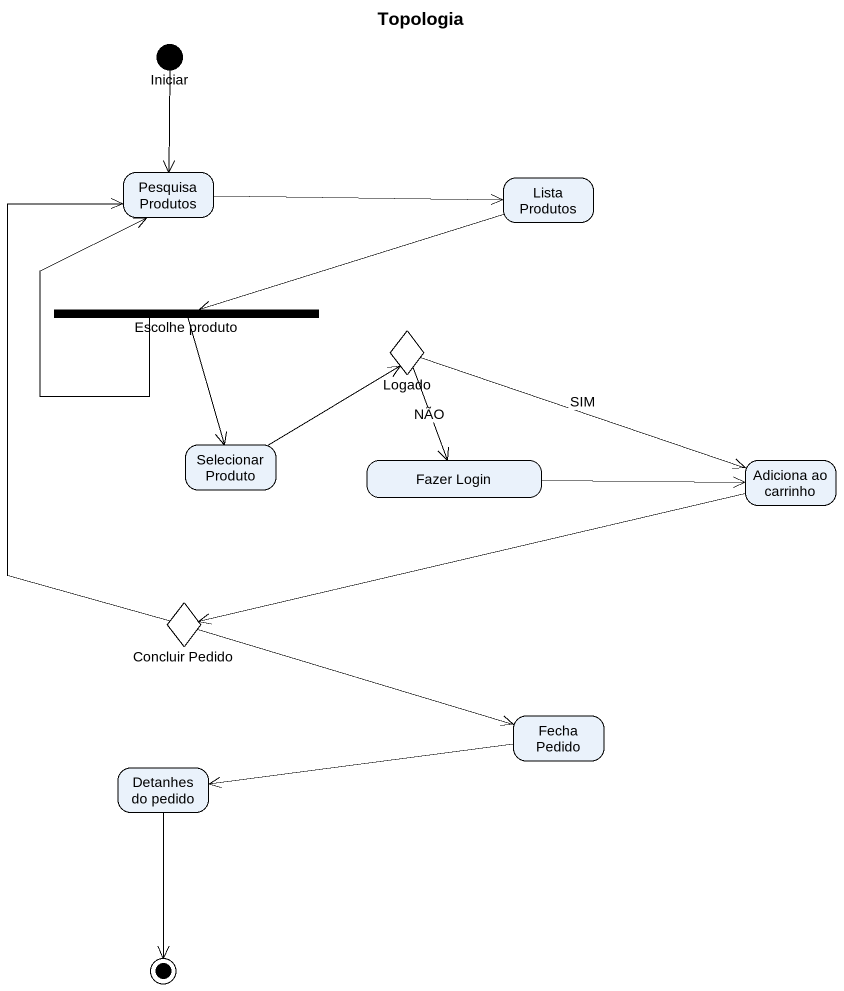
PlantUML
@startuml
title Topologia
hide empty description
state Iniciar <<start>>
state "Pesquisa Produtos" as Pesquisa_Produtos
state "Lista Produtos" as Lista_Produtos
state "Escolhe produto" as Escolhe_produto <<fork>>
state Logado <<choice>>
state "Selecionar Produto" as Selecionar_Produto
state "Fazer Login" as Fazer_Login
state "Adiciona ao carrinho" as Adiciona_ao_carrinho
state "Concluir Pedido" as Concluir_Pedido <<choice>>
state "Fecha Pedido" as Fecha_Pedido
state "Detanhes do pedido" as Detanhes_do_pedido
Iniciar --> Pesquisa_Produtos
Pesquisa_Produtos -right-> Lista_Produtos
Lista_Produtos -left-> Escolhe_produto
Escolhe_produto -up-> Pesquisa_Produtos
Escolhe_produto --> Selecionar_Produto
Logado --> Fazer_Login : NÃO
Logado -right-> Adiciona_ao_carrinho : SIM
Selecionar_Produto -up-> Logado
Fazer_Login -right-> Adiciona_ao_carrinho
Adiciona_ao_carrinho -left-> Concluir_Pedido
Concluir_Pedido -up-> Pesquisa_Produtos
Concluir_Pedido -right-> Fecha_Pedido
Fecha_Pedido -left-> Detanhes_do_pedido
Detanhes_do_pedido --> [*]
@enduml
